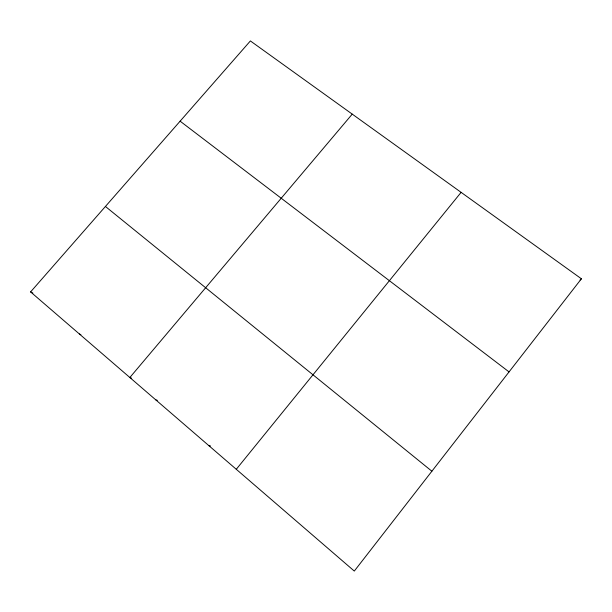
<?xml version="1.0" encoding="UTF-8"?>
<svg xmlns="http://www.w3.org/2000/svg" width="612" height="612" viewBox="0 0 612 612"><rect width="100%" height="100%" fill="white"/><g stroke="black" fill="none" stroke-linecap="round" stroke-linejoin="round"><path stroke-width="0.92" d="M581.4 278.789L354.302 571.065L30.6 291.916L250.385 40.935L581.4 278.789L580.069 279.975M236.278 469.289L461.111 192.352M352.244 114.13L129.851 377.505L131.634 378.17M208.96 445.727L210.49 445.926M155.754 399.85L157.361 400.347M79.376 333.976L80.891 334.672M30.6 291.916L32.887 293.094M180.119 121.176L509.046 371.905M105.425 206.466L431.881 471.217"/></g></svg>
